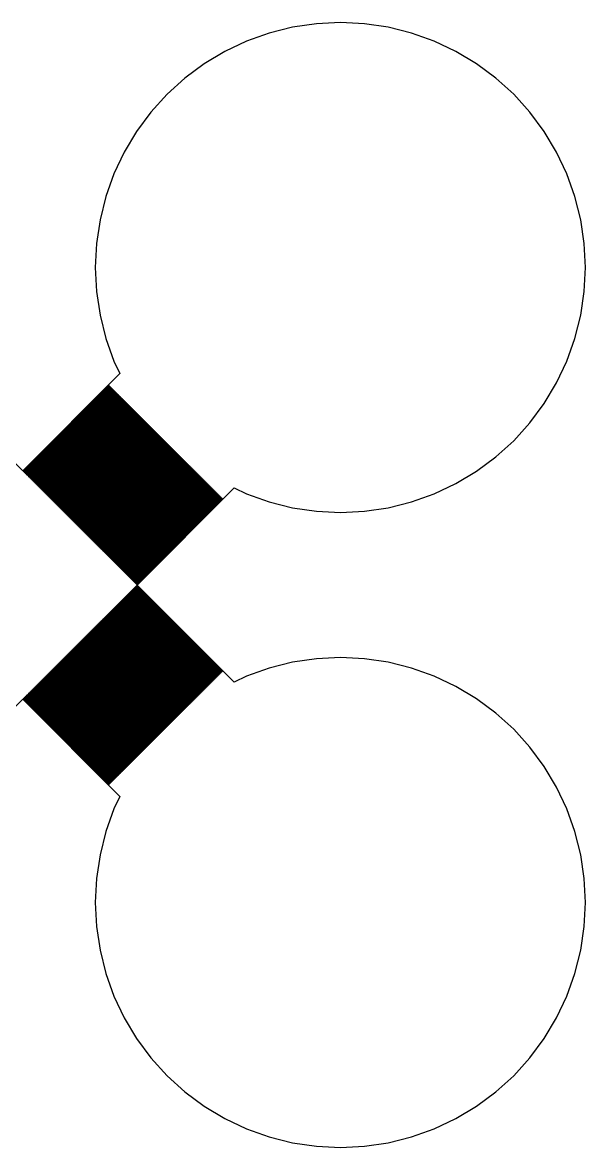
# Model space of a CAD drawing. Extents: x 1 to 107, y 1 to 71.
# Drawn here: x 27 to 34.97, y 19.03 to 34.97 of the extents above; entities that cross this region are included whole.
import ezdxf

# ---------------------------------------------------------------- set-up
doc = ezdxf.new("R2010")
doc.units = 0

msp = doc.modelspace()

# ---------------------------------------------------------------- linework, layer by layer
for p, q in [((30.8202, 34.9005), (30.4899, 34.8178)), ((31.1571, 34.9505), (30.8202, 34.9005)), ((31.4972, 34.9672), (31.1571, 34.9505)), ((31.8373, 34.9505), (31.4972, 34.9672)), ((32.1741, 34.9005), (31.8373, 34.9505)), ((32.5045, 34.8178), (32.1741, 34.9005)), ((30.4899, 34.8178), (30.1693, 34.703)), ((32.8251, 34.703), (32.5045, 34.8178)), ((30.1693, 34.703), (29.8615, 34.5574)), ((33.1329, 34.5574), (32.8251, 34.703)), ((29.8615, 34.5574), (29.5694, 34.3824)), ((33.425, 34.3824), (33.1329, 34.5574)), ((29.5694, 34.3824), (29.2959, 34.1795)), ((33.6985, 34.1795), (33.425, 34.3824)), ((29.2959, 34.1795), (29.0435, 33.9508)), ((33.9508, 33.9508), (33.6985, 34.1795)), ((29.0435, 33.9508), (28.8148, 33.6985)), ((34.1795, 33.6985), (33.9508, 33.9508)), ((28.8148, 33.6985), (28.612, 33.425)), ((34.3824, 33.425), (34.1795, 33.6985)), ((28.612, 33.425), (28.4369, 33.1329)), ((34.5574, 33.1329), (34.3824, 33.425)), ((28.4369, 33.1329), (28.2913, 32.8251)), ((34.703, 32.8251), (34.5574, 33.1329)), ((28.2913, 32.8251), (28.1766, 32.5045)), ((34.8178, 32.5045), (34.703, 32.8251)), ((28.1766, 32.5045), (28.0939, 32.1741)), ((34.9005, 32.1741), (34.8178, 32.5045)), ((28.0939, 32.1741), (28.0439, 31.8373)), ((34.9505, 31.8373), (34.9005, 32.1741)), ((28.0439, 31.8373), (28.0272, 31.4972)), ((34.9672, 31.4972), (34.9505, 31.8373)), ((28.0272, 31.4972), (28.0439, 31.1571)), ((34.9505, 31.1571), (34.9672, 31.4972)), ((28.0439, 31.1571), (28.0939, 30.8202)), ((34.9005, 30.8202), (34.9505, 31.1571)), ((28.0939, 30.8202), (28.1766, 30.4899)), ((34.8178, 30.4899), (34.9005, 30.8202)), ((28.1766, 30.4899), (28.2913, 30.1693)), ((34.703, 30.1693), (34.8178, 30.4899)), ((28.2913, 30.1693), (28.3744, 29.9937)), ((34.5574, 29.8615), (34.703, 30.1693)), ((27, 28.6192), (25.6256, 29.9937)), ((28.3744, 29.9937), (27, 28.6192)), ((27.0071, 28.6122), (28.2212, 29.8263)), ((28.2282, 29.8192), (27.0141, 28.6051)), ((27.0212, 28.598), (28.2353, 29.8121)), ((28.2424, 29.8051), (27.0283, 28.591)), ((27.0354, 28.5839), (28.2495, 29.798)), ((28.2212, 29.8263), (28.2282, 29.8192)), ((28.2353, 29.8121), (28.2424, 29.8051)), ((28.2495, 29.798), (28.2565, 29.7909)), ((34.3824, 29.5694), (34.5574, 29.8615)), ((28.2565, 29.7909), (27.0424, 28.5768)), ((27.0495, 28.5698), (28.2636, 29.7839)), ((28.2707, 29.7768), (27.0566, 28.5627)), ((27.0636, 28.5556), (28.2777, 29.7697)), ((28.2848, 29.7626), (27.0707, 28.5486)), ((27.0778, 28.5415), (28.2919, 29.7556)), ((28.299, 29.7485), (27.0848, 28.5344)), ((27.0919, 28.5273), (28.306, 29.7414)), ((28.3131, 29.7344), (27.099, 28.5203)), ((27.106, 28.5132), (28.3202, 29.7273)), ((28.3272, 29.7202), (27.1131, 28.5061)), ((27.1202, 28.499), (28.3343, 29.7132)), ((28.3414, 29.7061), (27.1273, 28.492)), ((27.1343, 28.4849), (28.3484, 29.699)), ((28.3555, 29.6919), (27.1414, 28.4778)), ((27.1485, 28.4708), (28.3626, 29.6849)), ((28.3697, 29.6778), (27.1556, 28.4637)), ((27.1626, 28.4566), (28.3767, 29.6707)), ((28.3838, 29.6637), (27.1697, 28.4496)), ((27.1768, 28.4425), (28.3909, 29.6566)), ((28.3979, 29.6495), (27.1838, 28.4354)), ((27.1909, 28.4283), (28.405, 29.6425)), ((28.2636, 29.7839), (28.2707, 29.7768)), ((28.2777, 29.7697), (28.2848, 29.7626)), ((28.2919, 29.7556), (28.299, 29.7485)), ((28.306, 29.7414), (28.3131, 29.7344)), ((28.3202, 29.7273), (28.3272, 29.7202)), ((28.3343, 29.7132), (28.3414, 29.7061)), ((28.3484, 29.699), (28.3555, 29.6919)), ((28.3626, 29.6849), (28.3697, 29.6778)), ((28.3767, 29.6707), (28.3838, 29.6637)), ((28.3909, 29.6566), (28.3979, 29.6495)), ((28.405, 29.6425), (28.4121, 29.6354)), ((28.4121, 29.6354), (27.198, 28.4213)), ((27.205, 28.4142), (28.4192, 29.6283)), ((28.4262, 29.6212), (27.2121, 28.4071)), ((27.2192, 28.4001), (28.4333, 29.6142)), ((28.4404, 29.6071), (27.2263, 28.393)), ((27.2333, 28.3859), (28.4474, 29.6)), ((28.4545, 29.5929), (27.2404, 28.3788)), ((27.2475, 28.3718), (28.4616, 29.5859)), ((28.4687, 29.5788), (27.2545, 28.3647)), ((27.2616, 28.3576), (28.4757, 29.5717)), ((28.4828, 29.5647), (27.2687, 28.3506)), ((27.2758, 28.3435), (28.4899, 29.5576)), ((28.4969, 29.5505), (27.2828, 28.3364)), ((27.2899, 28.3293), (28.504, 29.5434)), ((28.5111, 29.5364), (27.297, 28.3223)), ((27.304, 28.3152), (28.5182, 29.5293)), ((28.5252, 29.5222), (27.3111, 28.3081)), ((27.3182, 28.3011), (28.5323, 29.5152)), ((28.5394, 29.5081), (27.3253, 28.294)), ((27.3323, 28.2869), (28.5464, 29.501)), ((28.5535, 29.494), (27.3394, 28.2798)), ((27.3465, 28.2728), (28.5606, 29.4869)), ((28.5677, 29.4798), (27.3535, 28.2657)), ((28.4192, 29.6283), (28.4262, 29.6212)), ((28.4333, 29.6142), (28.4404, 29.6071)), ((28.4474, 29.6), (28.4545, 29.5929)), ((28.4616, 29.5859), (28.4687, 29.5788)), ((28.4757, 29.5717), (28.4828, 29.5647)), ((28.4899, 29.5576), (28.4969, 29.5505)), ((28.504, 29.5434), (28.5111, 29.5364)), ((28.5182, 29.5293), (28.5252, 29.5222)), ((28.5323, 29.5152), (28.5394, 29.5081)), ((28.5464, 29.501), (28.5535, 29.494)), ((28.5606, 29.4869), (28.5677, 29.4798)), ((34.1795, 29.2959), (34.3824, 29.5694)), ((27.3606, 28.2586), (28.5747, 29.4727)), ((28.5818, 29.4657), (27.3677, 28.2516)), ((27.3748, 28.2445), (28.5889, 29.4586)), ((28.5959, 29.4515), (27.3818, 28.2374)), ((27.3889, 28.2303), (28.603, 29.4444)), ((28.6101, 29.4374), (27.396, 28.2233)), ((27.403, 28.2162), (28.6171, 29.4303)), ((28.6242, 29.4232), (27.4101, 28.2091)), ((27.4172, 28.2021), (28.6313, 29.4162)), ((28.6384, 29.4091), (27.4243, 28.195)), ((27.4313, 28.1879), (28.6454, 29.402)), ((28.6525, 29.395), (27.4384, 28.1808)), ((27.4455, 28.1738), (28.6596, 29.3879)), ((28.6667, 29.3808), (27.4525, 28.1667)), ((27.4596, 28.1596), (28.6737, 29.3737)), ((28.6808, 29.3667), (27.4667, 28.1526)), ((27.4738, 28.1455), (28.6879, 29.3596)), ((28.6949, 29.3525), (27.4808, 28.1384)), ((27.4879, 28.1313), (28.702, 29.3455)), ((28.7091, 29.3384), (27.495, 28.1243)), ((27.502, 28.1172), (28.7161, 29.3313)), ((28.7232, 29.3242), (27.5091, 28.1101)), ((28.5747, 29.4727), (28.5818, 29.4657)), ((28.5889, 29.4586), (28.5959, 29.4515)), ((28.603, 29.4444), (28.6101, 29.4374)), ((28.6171, 29.4303), (28.6242, 29.4232)), ((28.6313, 29.4162), (28.6384, 29.4091)), ((28.6454, 29.402), (28.6525, 29.395)), ((28.6596, 29.3879), (28.6667, 29.3808)), ((28.6737, 29.3737), (28.6808, 29.3667)), ((28.6879, 29.3596), (28.6949, 29.3525)), ((28.702, 29.3455), (28.7091, 29.3384)), ((28.7161, 29.3313), (28.7232, 29.3242)), ((27.5162, 28.1031), (28.7303, 29.3172)), ((28.7374, 29.3101), (27.5232, 28.096)), ((27.5303, 28.0889), (28.7444, 29.303)), ((28.7515, 29.296), (27.5374, 28.0818)), ((27.5445, 28.0748), (28.7586, 29.2889)), ((28.7656, 29.2818), (27.5515, 28.0677)), ((27.5586, 28.0606), (28.7727, 29.2747)), ((28.7798, 29.2677), (27.5657, 28.0536)), ((27.5728, 28.0465), (28.7868, 29.2606)), ((28.7939, 29.2535), (27.5798, 28.0394)), ((27.5869, 28.0323), (28.801, 29.2465)), ((28.8081, 29.2394), (27.594, 28.0253)), ((27.601, 28.0182), (28.8151, 29.2323)), ((28.8222, 29.2253), (27.6081, 28.0111)), ((27.6152, 28.0041), (28.8293, 29.2182)), ((28.8363, 29.2111), (27.6222, 27.997)), ((27.6293, 27.9899), (28.8434, 29.204)), ((28.8505, 29.197), (27.6364, 27.9829)), ((27.6435, 27.9758), (28.8576, 29.1899)), ((28.8646, 29.1828), (27.6505, 27.9687)), ((27.6576, 27.9617), (28.8717, 29.1758)), ((28.8788, 29.1687), (27.6647, 27.9546)), ((27.6717, 27.9475), (28.8858, 29.1616)), ((28.7303, 29.3172), (28.7374, 29.3101)), ((28.7444, 29.303), (28.7515, 29.296)), ((28.7586, 29.2889), (28.7656, 29.2818)), ((28.7727, 29.2747), (28.7798, 29.2677)), ((28.7868, 29.2606), (28.7939, 29.2535)), ((28.801, 29.2465), (28.8081, 29.2394)), ((28.8151, 29.2323), (28.8222, 29.2253)), ((28.8293, 29.2182), (28.8363, 29.2111)), ((28.8434, 29.204), (28.8505, 29.197)), ((28.8576, 29.1899), (28.8646, 29.1828)), ((28.8717, 29.1758), (28.8788, 29.1687)), ((28.8858, 29.1616), (28.8929, 29.1545)), ((33.9508, 29.0435), (34.1795, 29.2959)), ((28.8929, 29.1545), (27.6788, 27.9404)), ((27.6859, 27.9333), (28.9, 29.1475)), ((28.9071, 29.1404), (27.6929, 27.9263)), ((27.7, 27.9192), (28.9141, 29.1333)), ((28.9212, 29.1263), (27.7071, 27.9121)), ((27.7142, 27.9051), (28.9283, 29.1192)), ((28.9353, 29.1121), (27.7212, 27.898)), ((27.7283, 27.8909), (28.9424, 29.105)), ((28.9495, 29.098), (27.7354, 27.8839)), ((27.7425, 27.8768), (28.9566, 29.0909)), ((28.9636, 29.0838), (27.7495, 27.8697)), ((27.7566, 27.8627), (28.9707, 29.0768)), ((28.9778, 29.0697), (27.7637, 27.8556)), ((27.7707, 27.8485), (28.9848, 29.0626)), ((28.9919, 29.0556), (27.7778, 27.8414)), ((27.7849, 27.8344), (28.999, 29.0485)), ((29.0061, 29.0414), (27.7919, 27.8273)), ((27.799, 27.8202), (29.0131, 29.0343)), ((29.0202, 29.0273), (27.8061, 27.8132)), ((27.8132, 27.8061), (29.0273, 29.0202)), ((29.0343, 29.0131), (27.8202, 27.799)), ((27.8273, 27.7919), (29.0414, 29.0061)), ((28.9, 29.1475), (28.9071, 29.1404)), ((28.9141, 29.1333), (28.9212, 29.1263)), ((28.9283, 29.1192), (28.9353, 29.1121)), ((28.9424, 29.105), (28.9495, 29.098)), ((28.9566, 29.0909), (28.9636, 29.0838)), ((28.9707, 29.0768), (28.9778, 29.0697)), ((28.9848, 29.0626), (28.9919, 29.0556)), ((28.999, 29.0485), (29.0061, 29.0414)), ((29.0131, 29.0343), (29.0202, 29.0273)), ((29.0273, 29.0202), (29.0343, 29.0131)), ((29.0414, 29.0061), (29.0485, 28.999)), ((33.6985, 28.8148), (33.9508, 29.0435)), ((29.0485, 28.999), (27.8344, 27.7849)), ((27.8414, 27.7778), (29.0556, 28.9919)), ((29.0626, 28.9848), (27.8485, 27.7707)), ((27.8556, 27.7637), (29.0697, 28.9778)), ((29.0768, 28.9707), (27.8627, 27.7566)), ((27.8697, 27.7495), (29.0838, 28.9636)), ((29.0909, 28.9566), (27.8768, 27.7425)), ((27.8839, 27.7354), (29.098, 28.9495)), ((29.105, 28.9424), (27.8909, 27.7283)), ((27.898, 27.7212), (29.1121, 28.9353)), ((29.1192, 28.9283), (27.9051, 27.7142)), ((27.9121, 27.7071), (29.1263, 28.9212)), ((29.1333, 28.9141), (27.9192, 27.7)), ((27.9263, 27.6929), (29.1404, 28.9071)), ((29.1475, 28.9), (27.9333, 27.6859)), ((27.9404, 27.6788), (29.1545, 28.8929)), ((29.1616, 28.8858), (27.9475, 27.6717)), ((27.9546, 27.6647), (29.1687, 28.8788)), ((29.1758, 28.8717), (27.9617, 27.6576)), ((27.9687, 27.6505), (29.1828, 28.8646)), ((29.1899, 28.8576), (27.9758, 27.6435)), ((27.9829, 27.6364), (29.197, 28.8505)), ((29.204, 28.8434), (27.9899, 27.6293)), ((29.0556, 28.9919), (29.0626, 28.9848)), ((29.0697, 28.9778), (29.0768, 28.9707)), ((29.0838, 28.9636), (29.0909, 28.9566)), ((29.098, 28.9495), (29.105, 28.9424)), ((29.1121, 28.9353), (29.1192, 28.9283)), ((29.1263, 28.9212), (29.1333, 28.9141)), ((29.1404, 28.9071), (29.1475, 28.9)), ((29.1545, 28.8929), (29.1616, 28.8858)), ((29.1687, 28.8788), (29.1758, 28.8717)), ((29.1828, 28.8646), (29.1899, 28.8576)), ((29.197, 28.8505), (29.204, 28.8434)), ((27.997, 27.6222), (29.2111, 28.8363)), ((29.2182, 28.8293), (28.0041, 27.6152)), ((28.0111, 27.6081), (29.2253, 28.8222)), ((29.2323, 28.8151), (28.0182, 27.601)), ((28.0253, 27.594), (29.2394, 28.8081)), ((29.2465, 28.801), (28.0323, 27.5869)), ((28.0394, 27.5798), (29.2535, 28.7939)), ((29.2606, 28.7868), (28.0465, 27.5728)), ((28.0536, 27.5657), (29.2677, 28.7798)), ((29.2747, 28.7727), (28.0606, 27.5586)), ((28.0677, 27.5515), (29.2818, 28.7656)), ((29.2889, 28.7586), (28.0748, 27.5445)), ((28.0818, 27.5374), (29.296, 28.7515)), ((29.303, 28.7444), (28.0889, 27.5303)), ((28.096, 27.5232), (29.3101, 28.7374)), ((29.3172, 28.7303), (28.1031, 27.5162)), ((28.1101, 27.5091), (29.3242, 28.7232)), ((29.3313, 28.7161), (28.1172, 27.502)), ((28.1243, 27.495), (29.3384, 28.7091)), ((29.3455, 28.702), (28.1313, 27.4879)), ((28.1384, 27.4808), (29.3525, 28.6949)), ((29.3596, 28.6879), (28.1455, 27.4738)), ((29.2111, 28.8363), (29.2182, 28.8293)), ((29.2253, 28.8222), (29.2323, 28.8151)), ((29.2394, 28.8081), (29.2465, 28.801)), ((29.2535, 28.7939), (29.2606, 28.7868)), ((29.2677, 28.7798), (29.2747, 28.7727)), ((29.2818, 28.7656), (29.2889, 28.7586)), ((29.296, 28.7515), (29.303, 28.7444)), ((29.3101, 28.7374), (29.3172, 28.7303)), ((29.3242, 28.7232), (29.3313, 28.7161)), ((29.3384, 28.7091), (29.3455, 28.702)), ((29.3525, 28.6949), (29.3596, 28.6879)), ((33.425, 28.612), (33.6985, 28.8148)), ((27.0141, 28.6051), (27.0071, 28.6122)), ((27.0283, 28.591), (27.0212, 28.598)), ((27.0424, 28.5768), (27.0354, 28.5839)), ((27.0566, 28.5627), (27.0495, 28.5698)), ((27.0707, 28.5486), (27.0636, 28.5556)), ((27.0848, 28.5344), (27.0778, 28.5415)), ((27.099, 28.5203), (27.0919, 28.5273)), ((28.1526, 27.4667), (29.3667, 28.6808)), ((29.3737, 28.6737), (28.1596, 27.4596)), ((28.1667, 27.4525), (29.3808, 28.6667)), ((29.3879, 28.6596), (28.1738, 27.4455)), ((28.1808, 27.4384), (29.395, 28.6525)), ((29.402, 28.6454), (28.1879, 27.4313)), ((28.195, 27.4243), (29.4091, 28.6384)), ((29.4162, 28.6313), (28.2021, 27.4172)), ((28.2091, 27.4101), (29.4232, 28.6242)), ((29.4303, 28.6171), (28.2162, 27.403)), ((28.2233, 27.396), (29.4374, 28.6101)), ((29.4444, 28.603), (28.2303, 27.3889)), ((28.2374, 27.3818), (29.4515, 28.5959)), ((29.4586, 28.5889), (28.2445, 27.3748)), ((28.2516, 27.3677), (29.4657, 28.5818)), ((29.4727, 28.5747), (28.2586, 27.3606)), ((28.2657, 27.3535), (29.4798, 28.5677)), ((29.4869, 28.5606), (28.2728, 27.3465)), ((28.2798, 27.3394), (29.494, 28.5535)), ((29.501, 28.5464), (28.2869, 27.3323)), ((28.294, 27.3253), (29.5081, 28.5394)), ((29.5152, 28.5323), (28.3011, 27.3182)), ((28.3081, 27.3111), (29.5222, 28.5252)), ((29.3667, 28.6808), (29.3737, 28.6737)), ((29.3808, 28.6667), (29.3879, 28.6596)), ((29.395, 28.6525), (29.402, 28.6454)), ((29.4091, 28.6384), (29.4162, 28.6313)), ((29.4232, 28.6242), (29.4303, 28.6171)), ((29.4374, 28.6101), (29.4444, 28.603)), ((29.4515, 28.5959), (29.4586, 28.5889)), ((29.4657, 28.5818), (29.4727, 28.5747)), ((29.4798, 28.5677), (29.4869, 28.5606)), ((29.494, 28.5535), (29.501, 28.5464)), ((29.5081, 28.5394), (29.5152, 28.5323)), ((29.5222, 28.5252), (29.5293, 28.5182)), ((33.1329, 28.4369), (33.425, 28.612)), ((27.1131, 28.5061), (27.106, 28.5132)), ((27.1273, 28.492), (27.1202, 28.499)), ((27.1414, 28.4778), (27.1343, 28.4849)), ((27.1556, 28.4637), (27.1485, 28.4708)), ((27.1697, 28.4496), (27.1626, 28.4566)), ((27.1838, 28.4354), (27.1768, 28.4425)), ((27.198, 28.4213), (27.1909, 28.4283)), ((27.2121, 28.4071), (27.205, 28.4142)), ((27.2263, 28.393), (27.2192, 28.4001)), ((27.2404, 28.3788), (27.2333, 28.3859)), ((27.2545, 28.3647), (27.2475, 28.3718)), ((29.5293, 28.5182), (28.3152, 27.304)), ((28.3223, 27.297), (29.5364, 28.5111)), ((29.5434, 28.504), (28.3293, 27.2899)), ((28.3364, 27.2828), (29.5505, 28.4969)), ((29.5576, 28.4899), (28.3435, 27.2758)), ((28.3506, 27.2687), (29.5647, 28.4828)), ((29.5717, 28.4757), (28.3576, 27.2616)), ((28.3647, 27.2545), (29.5788, 28.4687)), ((29.5859, 28.4616), (28.3718, 27.2475)), ((28.3788, 27.2404), (29.5929, 28.4545)), ((29.6, 28.4474), (28.3859, 27.2333)), ((28.393, 27.2263), (29.6071, 28.4404)), ((29.6142, 28.4333), (28.4001, 27.2192)), ((28.4071, 27.2121), (29.6212, 28.4262)), ((29.6283, 28.4192), (28.4142, 27.205)), ((28.4213, 27.198), (29.6354, 28.4121)), ((29.6425, 28.405), (28.4283, 27.1909)), ((28.4354, 27.1838), (29.6495, 28.3979)), ((29.6566, 28.3909), (28.4425, 27.1768)), ((28.4496, 27.1697), (29.6637, 28.3838)), ((29.6707, 28.3767), (28.4566, 27.1626)), ((28.4637, 27.1556), (29.6778, 28.3697)), ((28.6192, 27), (29.9937, 28.3744)), ((29.5364, 28.5111), (29.5434, 28.504)), ((29.5505, 28.4969), (29.5576, 28.4899)), ((29.5647, 28.4828), (29.5717, 28.4757)), ((29.5788, 28.4687), (29.5859, 28.4616)), ((29.5929, 28.4545), (29.6, 28.4474)), ((29.6071, 28.4404), (29.6142, 28.4333)), ((29.6212, 28.4262), (29.6283, 28.4192)), ((29.6354, 28.4121), (29.6425, 28.405)), ((29.6495, 28.3979), (29.6566, 28.3909)), ((29.6637, 28.3838), (29.6707, 28.3767)), ((29.6778, 28.3697), (29.6849, 28.3626)), ((29.9937, 28.3744), (30.1693, 28.2913)), ((32.8251, 28.2913), (33.1329, 28.4369)), ((27.2687, 28.3506), (27.2616, 28.3576)), ((27.2828, 28.3364), (27.2758, 28.3435)), ((27.297, 28.3223), (27.2899, 28.3293)), ((27.3111, 28.3081), (27.304, 28.3152)), ((27.3253, 28.294), (27.3182, 28.3011)), ((27.3394, 28.2798), (27.3323, 28.2869)), ((27.3535, 28.2657), (27.3465, 28.2728)), ((27.3677, 28.2516), (27.3606, 28.2586)), ((27.3818, 28.2374), (27.3748, 28.2445)), ((27.396, 28.2233), (27.3889, 28.2303)), ((27.4101, 28.2091), (27.403, 28.2162)), ((29.6849, 28.3626), (28.4708, 27.1485)), ((28.4778, 27.1414), (29.6919, 28.3555)), ((29.699, 28.3484), (28.4849, 27.1343)), ((28.492, 27.1273), (29.7061, 28.3414)), ((29.7132, 28.3343), (28.499, 27.1202)), ((28.5061, 27.1131), (29.7202, 28.3272)), ((29.7273, 28.3202), (28.5132, 27.106)), ((28.5203, 27.099), (29.7344, 28.3131)), ((29.7414, 28.306), (28.5273, 27.0919)), ((28.5344, 27.0848), (29.7485, 28.299)), ((29.7556, 28.2919), (28.5415, 27.0778)), ((28.5486, 27.0707), (29.7626, 28.2848)), ((29.7697, 28.2777), (28.5556, 27.0636)), ((28.5627, 27.0566), (29.7768, 28.2707)), ((29.7839, 28.2636), (28.5698, 27.0495)), ((28.5768, 27.0424), (29.7909, 28.2565)), ((29.798, 28.2495), (28.5839, 27.0354)), ((28.591, 27.0283), (29.8051, 28.2424)), ((29.8121, 28.2353), (28.598, 27.0212)), ((28.6051, 27.0141), (29.8192, 28.2282)), ((29.8263, 28.2212), (28.6122, 27.0071)), ((29.6919, 28.3555), (29.699, 28.3484)), ((29.7061, 28.3414), (29.7132, 28.3343)), ((29.7202, 28.3272), (29.7273, 28.3202)), ((29.7344, 28.3131), (29.7414, 28.306)), ((29.7485, 28.299), (29.7556, 28.2919)), ((29.7626, 28.2848), (29.7697, 28.2777)), ((29.7768, 28.2707), (29.7839, 28.2636)), ((29.7909, 28.2565), (29.798, 28.2495)), ((29.8051, 28.2424), (29.8121, 28.2353)), ((29.8192, 28.2282), (29.8263, 28.2212)), ((30.1693, 28.2913), (30.4899, 28.1766)), ((32.5045, 28.1766), (32.8251, 28.2913)), ((27.4243, 28.195), (27.4172, 28.2021)), ((27.4384, 28.1808), (27.4313, 28.1879)), ((27.4525, 28.1667), (27.4455, 28.1738)), ((27.4667, 28.1526), (27.4596, 28.1596)), ((27.4808, 28.1384), (27.4738, 28.1455)), ((27.495, 28.1243), (27.4879, 28.1313)), ((27.5091, 28.1101), (27.502, 28.1172)), ((27.5232, 28.096), (27.5162, 28.1031)), ((27.5374, 28.0818), (27.5303, 28.0889)), ((27.5515, 28.0677), (27.5445, 28.0748)), ((27.5657, 28.0536), (27.5586, 28.0606)), ((27.5798, 28.0394), (27.5728, 28.0465)), ((30.4899, 28.1766), (30.8202, 28.0939)), ((30.8202, 28.0939), (31.1571, 28.0439)), ((31.8373, 28.0439), (32.1741, 28.0939)), ((32.1741, 28.0939), (32.5045, 28.1766)), ((27.594, 28.0253), (27.5869, 28.0323)), ((27.6081, 28.0111), (27.601, 28.0182)), ((27.6222, 27.997), (27.6152, 28.0041)), ((27.6364, 27.9829), (27.6293, 27.9899)), ((27.6505, 27.9687), (27.6435, 27.9758)), ((27.6647, 27.9546), (27.6576, 27.9617)), ((27.6788, 27.9404), (27.6717, 27.9475)), ((27.6929, 27.9263), (27.6859, 27.9333)), ((27.7071, 27.9121), (27.7, 27.9192)), ((27.7212, 27.898), (27.7142, 27.9051)), ((27.7354, 27.8839), (27.7283, 27.8909)), ((31.1571, 28.0439), (31.4972, 28.0272)), ((31.4972, 28.0272), (31.8373, 28.0439)), ((27.7495, 27.8697), (27.7425, 27.8768)), ((27.7637, 27.8556), (27.7566, 27.8627)), ((27.7778, 27.8414), (27.7707, 27.8485)), ((27.7919, 27.8273), (27.7849, 27.8344)), ((27.8061, 27.8132), (27.799, 27.8202)), ((27.8202, 27.799), (27.8132, 27.8061)), ((27.8344, 27.7849), (27.8273, 27.7919)), ((27.8485, 27.7707), (27.8414, 27.7778)), ((27.8627, 27.7566), (27.8556, 27.7637)), ((27.8768, 27.7425), (27.8697, 27.7495)), ((27.8909, 27.7283), (27.8839, 27.7354)), ((27.9051, 27.7142), (27.898, 27.7212)), ((27.9192, 27.7), (27.9121, 27.7071)), ((27.9333, 27.6859), (27.9263, 27.6929)), ((27.9475, 27.6717), (27.9404, 27.6788)), ((27.9617, 27.6576), (27.9546, 27.6647)), ((27.9758, 27.6435), (27.9687, 27.6505)), ((27.9899, 27.6293), (27.9829, 27.6364)), ((28.0041, 27.6152), (27.997, 27.6222)), ((28.0182, 27.601), (28.0111, 27.6081)), ((28.0323, 27.5869), (28.0253, 27.594)), ((28.0465, 27.5728), (28.0394, 27.5798)), ((28.0606, 27.5586), (28.0536, 27.5657)), ((28.0748, 27.5445), (28.0677, 27.5515)), ((28.0889, 27.5303), (28.0818, 27.5374)), ((28.1031, 27.5162), (28.096, 27.5232)), ((28.1172, 27.502), (28.1101, 27.5091)), ((28.1313, 27.4879), (28.1243, 27.495)), ((28.1455, 27.4738), (28.1384, 27.4808)), ((28.1596, 27.4596), (28.1526, 27.4667)), ((28.1738, 27.4455), (28.1667, 27.4525)), ((28.1879, 27.4313), (28.1808, 27.4384)), ((28.2021, 27.4172), (28.195, 27.4243)), ((28.2162, 27.403), (28.2091, 27.4101)), ((28.2303, 27.3889), (28.2233, 27.396)), ((28.2445, 27.3748), (28.2374, 27.3818)), ((28.2586, 27.3606), (28.2516, 27.3677)), ((28.2728, 27.3465), (28.2657, 27.3535)), ((28.2869, 27.3323), (28.2798, 27.3394)), ((28.3011, 27.3182), (28.294, 27.3253)), ((28.3152, 27.304), (28.3081, 27.3111)), ((28.3293, 27.2899), (28.3223, 27.297)), ((28.3435, 27.2758), (28.3364, 27.2828)), ((28.3576, 27.2616), (28.3506, 27.2687)), ((28.3718, 27.2475), (28.3647, 27.2545)), ((28.3859, 27.2333), (28.3788, 27.2404)), ((28.4001, 27.2192), (28.393, 27.2263)), ((28.4142, 27.205), (28.4071, 27.2121)), ((28.4283, 27.1909), (28.4213, 27.198)), ((28.4425, 27.1768), (28.4354, 27.1838)), ((28.4566, 27.1626), (28.4496, 27.1697)), ((28.4708, 27.1485), (28.4637, 27.1556)), ((28.4849, 27.1343), (28.4778, 27.1414)), ((28.499, 27.1202), (28.492, 27.1273)), ((28.5132, 27.106), (28.5061, 27.1131)), ((28.5273, 27.0919), (28.5203, 27.099)), ((28.5415, 27.0778), (28.5344, 27.0848)), ((28.5556, 27.0636), (28.5486, 27.0707)), ((28.5486, 26.9293), (28.5556, 26.9364)), ((29.7626, 25.7152), (28.5486, 26.9293)), ((28.5556, 26.9364), (29.7697, 25.7222)), ((28.5698, 27.0495), (28.5627, 27.0566)), ((28.5627, 26.9434), (28.5698, 26.9505)), ((29.7768, 25.7293), (28.5627, 26.9434)), ((28.5698, 26.9505), (29.7839, 25.7364)), ((28.5839, 27.0354), (28.5768, 27.0424)), ((28.5768, 26.9576), (28.5839, 26.9646)), ((29.7909, 25.7435), (28.5768, 26.9576)), ((28.5839, 26.9646), (29.798, 25.7505)), ((28.598, 27.0212), (28.591, 27.0283)), ((28.591, 26.9717), (28.598, 26.9788)), ((29.8051, 25.7576), (28.591, 26.9717)), ((28.598, 26.9788), (29.8121, 25.7647)), ((28.6122, 27.0071), (28.6051, 27.0141)), ((28.6051, 26.9859), (28.6122, 26.9929)), ((29.8192, 25.7717), (28.6051, 26.9859)), ((28.6122, 26.9929), (29.8263, 25.7788)), ((29.9937, 25.6256), (28.6192, 27)), ((28.393, 26.7737), (28.4001, 26.7808)), ((29.6071, 25.5596), (28.393, 26.7737)), ((28.4001, 26.7808), (29.6142, 25.5667)), ((28.4071, 26.7879), (28.4142, 26.7949)), ((29.6212, 25.5737), (28.4071, 26.7879)), ((28.4142, 26.7949), (29.6283, 25.5808)), ((28.4213, 26.802), (28.4283, 26.8091)), ((29.6354, 25.5879), (28.4213, 26.802)), ((28.4283, 26.8091), (29.6425, 25.595)), ((28.4354, 26.8161), (28.4425, 26.8232)), ((29.6495, 25.602), (28.4354, 26.8161)), ((28.4425, 26.8232), (29.6566, 25.6091)), ((28.4496, 26.8303), (28.4566, 26.8374)), ((29.6637, 25.6162), (28.4496, 26.8303)), ((28.4566, 26.8374), (29.6707, 25.6232)), ((28.4637, 26.8444), (28.4708, 26.8515)), ((29.6778, 25.6303), (28.4637, 26.8444)), ((28.4708, 26.8515), (29.6849, 25.6374)), ((28.4778, 26.8586), (28.4849, 26.8656)), ((29.6919, 25.6445), (28.4778, 26.8586)), ((28.4849, 26.8656), (29.699, 25.6515)), ((28.492, 26.8727), (28.499, 26.8798)), ((29.7061, 25.6586), (28.492, 26.8727)), ((28.499, 26.8798), (29.7132, 25.6657)), ((28.5061, 26.8869), (28.5132, 26.8939)), ((29.7202, 25.6727), (28.5061, 26.8869)), ((28.5132, 26.8939), (29.7273, 25.6798)), ((28.5203, 26.901), (28.5273, 26.9081)), ((29.7344, 25.6869), (28.5203, 26.901)), ((28.5273, 26.9081), (29.7414, 25.694)), ((28.5344, 26.9151), (28.5415, 26.9222)), ((29.7485, 25.701), (28.5344, 26.9151)), ((28.5415, 26.9222), (29.7556, 25.7081)), ((28.2233, 26.604), (28.2303, 26.6111)), ((28.2303, 26.6111), (29.4444, 25.397)), ((28.2374, 26.6182), (28.2445, 26.6252)), ((29.4515, 25.4041), (28.2374, 26.6182)), ((28.2445, 26.6252), (29.4586, 25.4111)), ((28.2516, 26.6323), (28.2586, 26.6394)), ((29.4657, 25.4182), (28.2516, 26.6323)), ((28.2586, 26.6394), (29.4727, 25.4253)), ((28.2657, 26.6464), (28.2728, 26.6535)), ((29.4798, 25.4323), (28.2657, 26.6464)), ((28.2728, 26.6535), (29.4869, 25.4394)), ((28.2798, 26.6606), (28.2869, 26.6676)), ((29.494, 25.4465), (28.2798, 26.6606)), ((28.2869, 26.6676), (29.501, 25.4535)), ((28.294, 26.6747), (28.3011, 26.6818)), ((29.5081, 25.4606), (28.294, 26.6747)), ((28.3011, 26.6818), (29.5152, 25.4677)), ((28.3081, 26.6889), (28.3152, 26.6959)), ((29.5222, 25.4747), (28.3081, 26.6889)), ((28.3152, 26.6959), (29.5293, 25.4818)), ((28.3223, 26.703), (28.3293, 26.7101)), ((29.5364, 25.4889), (28.3223, 26.703)), ((28.3293, 26.7101), (29.5434, 25.496)), ((28.3364, 26.7171), (28.3435, 26.7242)), ((29.5505, 25.5031), (28.3364, 26.7171)), ((28.3435, 26.7242), (29.5576, 25.5101)), ((28.3506, 26.7313), (28.3576, 26.7384)), ((29.5647, 25.5172), (28.3506, 26.7313)), ((28.3576, 26.7384), (29.5717, 25.5243)), ((28.3647, 26.7454), (28.3718, 26.7525)), ((29.5788, 25.5313), (28.3647, 26.7454)), ((28.3718, 26.7525), (29.5859, 25.5384)), ((28.3788, 26.7596), (28.3859, 26.7666)), ((29.5929, 25.5455), (28.3788, 26.7596)), ((28.3859, 26.7666), (29.6, 25.5525)), ((28.0677, 26.4485), (28.0748, 26.4555)), ((28.0748, 26.4555), (29.2889, 25.2414)), ((28.0818, 26.4626), (28.0889, 26.4697)), ((29.296, 25.2485), (28.0818, 26.4626)), ((28.0889, 26.4697), (29.303, 25.2556)), ((28.096, 26.4767), (28.1031, 26.4838)), ((29.3101, 25.2626), (28.096, 26.4767)), ((28.1031, 26.4838), (29.3172, 25.2697)), ((28.1101, 26.4909), (28.1172, 26.498)), ((29.3242, 25.2768), (28.1101, 26.4909)), ((28.1172, 26.498), (29.3313, 25.2838)), ((28.1243, 26.505), (28.1313, 26.5121)), ((29.3384, 25.2909), (28.1243, 26.505)), ((28.1313, 26.5121), (29.3455, 25.298)), ((28.1384, 26.5192), (28.1455, 26.5262)), ((29.3525, 25.3051), (28.1384, 26.5192)), ((28.1455, 26.5262), (29.3596, 25.3121)), ((28.1526, 26.5333), (28.1596, 26.5404)), ((29.3667, 25.3192), (28.1526, 26.5333)), ((28.1596, 26.5404), (29.3737, 25.3263)), ((28.1667, 26.5474), (28.1738, 26.5545)), ((29.3808, 25.3333), (28.1667, 26.5474)), ((28.1738, 26.5545), (29.3879, 25.3404)), ((28.1808, 26.5616), (28.1879, 26.5686)), ((29.395, 25.3475), (28.1808, 26.5616)), ((28.1879, 26.5686), (29.402, 25.3546)), ((28.195, 26.5757), (28.2021, 26.5828)), ((29.4091, 25.3616), (28.195, 26.5757)), ((28.2021, 26.5828), (29.4162, 25.3687)), ((28.2091, 26.5899), (28.2162, 26.597)), ((29.4232, 25.3758), (28.2091, 26.5899)), ((28.2162, 26.597), (29.4303, 25.3828)), ((29.4374, 25.3899), (28.2233, 26.604)), ((27.9121, 26.2929), (27.9192, 26.3)), ((29.1263, 25.0788), (27.9121, 26.2929)), ((27.9192, 26.3), (29.1333, 25.0859)), ((27.9263, 26.307), (27.9333, 26.3141)), ((29.1404, 25.0929), (27.9263, 26.307)), ((27.9333, 26.3141), (29.1475, 25.1)), ((27.9404, 26.3212), (27.9475, 26.3282)), ((29.1545, 25.1071), (27.9404, 26.3212)), ((27.9475, 26.3282), (29.1616, 25.1141)), ((27.9546, 26.3353), (27.9617, 26.3424)), ((29.1687, 25.1212), (27.9546, 26.3353)), ((27.9617, 26.3424), (29.1758, 25.1283)), ((27.9687, 26.3495), (27.9758, 26.3565)), ((29.1828, 25.1353), (27.9687, 26.3495)), ((27.9758, 26.3565), (29.1899, 25.1424)), ((27.9829, 26.3636), (27.9899, 26.3707)), ((29.197, 25.1495), (27.9829, 26.3636)), ((27.9899, 26.3707), (29.204, 25.1566)), ((27.997, 26.3777), (28.0041, 26.3848)), ((29.2111, 25.1636), (27.997, 26.3777)), ((28.0041, 26.3848), (29.2182, 25.1707)), ((28.0111, 26.3919), (28.0182, 26.399)), ((29.2253, 25.1778), (28.0111, 26.3919)), ((28.0182, 26.399), (29.2323, 25.1848)), ((28.0253, 26.406), (28.0323, 26.4131)), ((29.2394, 25.1919), (28.0253, 26.406)), ((28.0323, 26.4131), (29.2465, 25.199)), ((28.0394, 26.4202), (28.0465, 26.4272)), ((29.2535, 25.2061), (28.0394, 26.4202)), ((28.0465, 26.4272), (29.2606, 25.2131)), ((28.0536, 26.4343), (28.0606, 26.4414)), ((29.2677, 25.2202), (28.0536, 26.4343)), ((28.0606, 26.4414), (29.2747, 25.2273)), ((29.2818, 25.2343), (28.0677, 26.4485)), ((27.7566, 26.1373), (27.7637, 26.1444)), ((28.9707, 24.9232), (27.7566, 26.1373)), ((27.7637, 26.1444), (28.9778, 24.9303)), ((27.7707, 26.1515), (27.7778, 26.1585)), ((28.9848, 24.9374), (27.7707, 26.1515)), ((27.7778, 26.1585), (28.9919, 24.9444)), ((27.7849, 26.1656), (27.7919, 26.1727)), ((28.999, 24.9515), (27.7849, 26.1656)), ((27.7919, 26.1727), (29.0061, 24.9586)), ((27.799, 26.1798), (27.8061, 26.1868)), ((29.0131, 24.9657), (27.799, 26.1798)), ((27.8061, 26.1868), (29.0202, 24.9727)), ((27.8132, 26.1939), (27.8202, 26.201)), ((29.0273, 24.9798), (27.8132, 26.1939)), ((27.8202, 26.201), (29.0343, 24.9869)), ((27.8273, 26.208), (27.8344, 26.2151)), ((29.0414, 24.9939), (27.8273, 26.208)), ((27.8344, 26.2151), (29.0485, 25.001)), ((27.8414, 26.2222), (27.8485, 26.2292)), ((29.0556, 25.0081), (27.8414, 26.2222)), ((27.8485, 26.2292), (29.0626, 25.0151)), ((27.8556, 26.2363), (27.8627, 26.2434)), ((29.0697, 25.0222), (27.8556, 26.2363)), ((27.8627, 26.2434), (29.0768, 25.0293)), ((27.8697, 26.2505), (27.8768, 26.2575)), ((29.0838, 25.0363), (27.8697, 26.2505)), ((27.8768, 26.2575), (29.0909, 25.0434)), ((27.8839, 26.2646), (27.8909, 26.2717)), ((29.098, 25.0505), (27.8839, 26.2646)), ((27.8909, 26.2717), (29.105, 25.0576)), ((27.898, 26.2787), (27.9051, 26.2858)), ((29.1121, 25.0646), (27.898, 26.2787)), ((27.9051, 26.2858), (29.1192, 25.0717)), ((27.5869, 25.9676), (27.594, 25.9747)), ((27.594, 25.9747), (28.8081, 24.7606)), ((27.601, 25.9818), (27.6081, 25.9888)), ((28.8151, 24.7677), (27.601, 25.9818)), ((27.6081, 25.9888), (28.8222, 24.7747)), ((27.6152, 25.9959), (27.6222, 26.003)), ((28.8293, 24.7818), (27.6152, 25.9959)), ((27.6222, 26.003), (28.8363, 24.7889)), ((27.6293, 26.0101), (27.6364, 26.0171)), ((28.8434, 24.7959), (27.6293, 26.0101)), ((27.6364, 26.0171), (28.8505, 24.803)), ((27.6435, 26.0242), (27.6505, 26.0313)), ((28.8576, 24.8101), (27.6435, 26.0242)), ((27.6505, 26.0313), (28.8646, 24.8172)), ((27.6576, 26.0383), (27.6647, 26.0454)), ((28.8717, 24.8242), (27.6576, 26.0383)), ((27.6647, 26.0454), (28.8788, 24.8313)), ((27.6717, 26.0525), (27.6788, 26.0596)), ((28.8858, 24.8384), (27.6717, 26.0525)), ((27.6788, 26.0596), (28.8929, 24.8454)), ((27.6859, 26.0666), (27.6929, 26.0737)), ((28.9, 24.8525), (27.6859, 26.0666)), ((27.6929, 26.0737), (28.9071, 24.8596)), ((27.7, 26.0808), (27.7071, 26.0878)), ((28.9141, 24.8667), (27.7, 26.0808)), ((27.7071, 26.0878), (28.9212, 24.8737)), ((27.7142, 26.0949), (27.7212, 26.102)), ((28.9283, 24.8808), (27.7142, 26.0949)), ((27.7212, 26.102), (28.9353, 24.8879)), ((27.7283, 26.1091), (27.7354, 26.1161)), ((28.9424, 24.8949), (27.7283, 26.1091)), ((27.7354, 26.1161), (28.9495, 24.902)), ((27.7425, 26.1232), (27.7495, 26.1303)), ((28.9566, 24.9091), (27.7425, 26.1232)), ((27.7495, 26.1303), (28.9636, 24.9162)), ((27.4313, 25.8121), (27.4384, 25.8191)), ((27.4384, 25.8191), (28.6525, 24.605)), ((27.4455, 25.8262), (27.4525, 25.8333)), ((28.6596, 24.6121), (27.4455, 25.8262)), ((27.4525, 25.8333), (28.6667, 24.6192)), ((27.4596, 25.8403), (27.4667, 25.8474)), ((28.6737, 24.6262), (27.4596, 25.8403)), ((27.4667, 25.8474), (28.6808, 24.6333)), ((27.4738, 25.8545), (27.4808, 25.8616)), ((28.6879, 24.6404), (27.4738, 25.8545)), ((27.4808, 25.8616), (28.6949, 24.6474)), ((27.4879, 25.8686), (27.495, 25.8757)), ((28.702, 24.6545), (27.4879, 25.8686)), ((27.495, 25.8757), (28.7091, 24.6616)), ((27.502, 25.8828), (27.5091, 25.8898)), ((28.7161, 24.6687), (27.502, 25.8828)), ((27.5091, 25.8898), (28.7232, 24.6757)), ((27.5162, 25.8969), (27.5232, 25.904)), ((28.7303, 24.6828), (27.5162, 25.8969)), ((27.5232, 25.904), (28.7374, 24.6899)), ((27.5303, 25.9111), (27.5374, 25.9181)), ((28.7444, 24.697), (27.5303, 25.9111)), ((27.5374, 25.9181), (28.7515, 24.704)), ((27.5445, 25.9252), (27.5515, 25.9323)), ((28.7586, 24.7111), (27.5445, 25.9252)), ((27.5515, 25.9323), (28.7656, 24.7182)), ((27.5586, 25.9393), (27.5657, 25.9464)), ((28.7727, 24.7252), (27.5586, 25.9393)), ((27.5657, 25.9464), (28.7798, 24.7323)), ((27.5728, 25.9535), (27.5798, 25.9606)), ((28.7868, 24.7394), (27.5728, 25.9535)), ((27.5798, 25.9606), (28.7939, 24.7464)), ((28.801, 24.7535), (27.5869, 25.9676)), ((30.4899, 25.8234), (30.1693, 25.7087)), ((30.8202, 25.9061), (30.4899, 25.8234)), ((31.1571, 25.9561), (30.8202, 25.9061)), ((31.4972, 25.9728), (31.1571, 25.9561)), ((31.8373, 25.9561), (31.4972, 25.9728)), ((32.1741, 25.9061), (31.8373, 25.9561)), ((32.5045, 25.8234), (32.1741, 25.9061)), ((32.8251, 25.7087), (32.5045, 25.8234)), ((27.2758, 25.6565), (27.2828, 25.6636)), ((28.4899, 24.4424), (27.2758, 25.6565)), ((27.2828, 25.6636), (28.4969, 24.4495)), ((27.2899, 25.6707), (27.297, 25.6777)), ((28.504, 24.4565), (27.2899, 25.6707)), ((27.297, 25.6777), (28.5111, 24.4636)), ((27.304, 25.6848), (27.3111, 25.6919)), ((28.5182, 24.4707), (27.304, 25.6848)), ((27.3111, 25.6919), (28.5252, 24.4778)), ((27.3182, 25.6989), (27.3253, 25.706)), ((28.5323, 24.4848), (27.3182, 25.6989)), ((27.3253, 25.706), (28.5394, 24.4919)), ((27.3323, 25.7131), (27.3394, 25.7201)), ((28.5464, 24.499), (27.3323, 25.7131)), ((27.3394, 25.7201), (28.5535, 24.506)), ((27.3465, 25.7272), (27.3535, 25.7343)), ((28.5606, 24.5131), (27.3465, 25.7272)), ((27.3535, 25.7343), (28.5677, 24.5202)), ((27.3606, 25.7413), (27.3677, 25.7484)), ((28.5747, 24.5272), (27.3606, 25.7413)), ((27.3677, 25.7484), (28.5818, 24.5343)), ((27.3748, 25.7555), (27.3818, 25.7626)), ((28.5889, 24.5414), (27.3748, 25.7555)), ((27.3818, 25.7626), (28.5959, 24.5485)), ((27.3889, 25.7696), (27.396, 25.7767)), ((28.603, 24.5555), (27.3889, 25.7696)), ((27.396, 25.7767), (28.6101, 24.5626)), ((27.403, 25.7838), (27.4101, 25.7909)), ((28.6171, 24.5697), (27.403, 25.7838)), ((27.4101, 25.7909), (28.6242, 24.5768)), ((27.4172, 25.7979), (27.4243, 25.805)), ((28.6313, 24.5838), (27.4172, 25.7979)), ((27.4243, 25.805), (28.6384, 24.5909)), ((28.6454, 24.598), (27.4313, 25.8121)), ((29.7132, 25.6657), (29.7061, 25.6586)), ((29.7273, 25.6798), (29.7202, 25.6727)), ((29.7414, 25.694), (29.7344, 25.6869)), ((29.7556, 25.7081), (29.7485, 25.701)), ((29.7697, 25.7222), (29.7626, 25.7152)), ((29.7839, 25.7364), (29.7768, 25.7293)), ((29.798, 25.7505), (29.7909, 25.7435)), ((29.8121, 25.7647), (29.8051, 25.7576)), ((29.8263, 25.7788), (29.8192, 25.7717)), ((30.1693, 25.7087), (29.9937, 25.6256)), ((33.1329, 25.563), (32.8251, 25.7087)), ((27.1202, 25.5009), (27.1273, 25.508)), ((28.3343, 24.2868), (27.1202, 25.5009)), ((27.1273, 25.508), (28.3414, 24.2939)), ((27.1343, 25.5151), (27.1414, 25.5222)), ((28.3484, 24.301), (27.1343, 25.5151)), ((27.1414, 25.5222), (28.3555, 24.308)), ((27.1485, 25.5292), (27.1556, 25.5363)), ((28.3626, 24.3151), (27.1485, 25.5292)), ((27.1556, 25.5363), (28.3697, 24.3222)), ((27.1626, 25.5434), (27.1697, 25.5504)), ((28.3767, 24.3293), (27.1626, 25.5434)), ((27.1697, 25.5504), (28.3838, 24.3363)), ((27.1768, 25.5575), (27.1838, 25.5646)), ((28.3909, 24.3434), (27.1768, 25.5575)), ((27.1838, 25.5646), (28.3979, 24.3505)), ((27.1909, 25.5716), (27.198, 25.5787)), ((28.405, 24.3575), (27.1909, 25.5716)), ((27.198, 25.5787), (28.4121, 24.3646)), ((27.205, 25.5858), (27.2121, 25.5929)), ((28.4192, 24.3717), (27.205, 25.5858)), ((27.2121, 25.5929), (28.4262, 24.3788)), ((27.2192, 25.5999), (27.2263, 25.607)), ((28.4333, 24.3858), (27.2192, 25.5999)), ((27.2263, 25.607), (28.4404, 24.3929)), ((27.2333, 25.6141), (27.2404, 25.6211)), ((28.4474, 24.4), (27.2333, 25.6141)), ((27.2404, 25.6211), (28.4545, 24.407)), ((27.2475, 25.6282), (27.2545, 25.6353)), ((28.4616, 24.4141), (27.2475, 25.6282)), ((27.2545, 25.6353), (28.4687, 24.4212)), ((27.2616, 25.6424), (27.2687, 25.6494)), ((28.4757, 24.4283), (27.2616, 25.6424)), ((27.2687, 25.6494), (28.4828, 24.4353)), ((29.5434, 25.496), (29.5364, 25.4889)), ((29.5576, 25.5101), (29.5505, 25.5031)), ((29.5717, 25.5243), (29.5647, 25.5172)), ((29.5859, 25.5384), (29.5788, 25.5313)), ((29.6, 25.5525), (29.5929, 25.5455)), ((29.6142, 25.5667), (29.6071, 25.5596)), ((29.6283, 25.5808), (29.6212, 25.5737)), ((29.6425, 25.595), (29.6354, 25.5879)), ((29.6566, 25.6091), (29.6495, 25.602)), ((29.6707, 25.6232), (29.6637, 25.6162)), ((29.6849, 25.6374), (29.6778, 25.6303)), ((29.699, 25.6515), (29.6919, 25.6445)), ((33.425, 25.388), (33.1329, 25.563)), ((25.6256, 24.0063), (27, 25.3807)), ((27, 25.3807), (28.3744, 24.0063)), ((27.0071, 25.3878), (27.0141, 25.3949)), ((28.2212, 24.1737), (27.0071, 25.3878)), ((27.0141, 25.3949), (28.2282, 24.1808)), ((27.0212, 25.4019), (27.0283, 25.409)), ((28.2353, 24.1878), (27.0212, 25.4019)), ((27.0283, 25.409), (28.2424, 24.1949)), ((27.0354, 25.4161), (27.0424, 25.4232)), ((28.2495, 24.202), (27.0354, 25.4161)), ((27.0424, 25.4232), (28.2565, 24.209)), ((27.0495, 25.4302), (27.0566, 25.4373)), ((28.2636, 24.2161), (27.0495, 25.4302)), ((27.0566, 25.4373), (28.2707, 24.2232)), ((27.0636, 25.4444), (27.0707, 25.4514)), ((28.2777, 24.2303), (27.0636, 25.4444)), ((27.0707, 25.4514), (28.2848, 24.2373)), ((27.0778, 25.4585), (27.0848, 25.4656)), ((28.2919, 24.2444), (27.0778, 25.4585)), ((27.0848, 25.4656), (28.299, 24.2515)), ((27.0919, 25.4727), (27.099, 25.4797)), ((28.306, 24.2585), (27.0919, 25.4727)), ((27.099, 25.4797), (28.3131, 24.2656)), ((27.106, 25.4868), (27.1131, 25.4939)), ((28.3202, 24.2727), (27.106, 25.4868)), ((27.1131, 25.4939), (28.3272, 24.2798)), ((29.3879, 25.3404), (29.3808, 25.3333)), ((29.402, 25.3546), (29.395, 25.3475)), ((29.4162, 25.3687), (29.4091, 25.3616)), ((29.4303, 25.3828), (29.4232, 25.3758)), ((29.4444, 25.397), (29.4374, 25.3899)), ((29.4586, 25.4111), (29.4515, 25.4041)), ((29.4727, 25.4253), (29.4657, 25.4182)), ((29.4869, 25.4394), (29.4798, 25.4323)), ((29.501, 25.4535), (29.494, 25.4465)), ((29.5152, 25.4677), (29.5081, 25.4606)), ((29.5293, 25.4818), (29.5222, 25.4747)), ((33.6985, 25.1851), (33.425, 25.388)), ((29.2323, 25.1848), (29.2253, 25.1778)), ((29.2465, 25.199), (29.2394, 25.1919)), ((29.2606, 25.2131), (29.2535, 25.2061)), ((29.2747, 25.2273), (29.2677, 25.2202)), ((29.2889, 25.2414), (29.2818, 25.2343)), ((29.303, 25.2556), (29.296, 25.2485)), ((29.3172, 25.2697), (29.3101, 25.2626)), ((29.3313, 25.2838), (29.3242, 25.2768)), ((29.3455, 25.298), (29.3384, 25.2909)), ((29.3596, 25.3121), (29.3525, 25.3051)), ((29.3737, 25.3263), (29.3667, 25.3192)), ((33.9508, 24.9565), (33.6985, 25.1851)), ((29.0768, 25.0293), (29.0697, 25.0222)), ((29.0909, 25.0434), (29.0838, 25.0363)), ((29.105, 25.0576), (29.098, 25.0505)), ((29.1192, 25.0717), (29.1121, 25.0646)), ((29.1333, 25.0859), (29.1263, 25.0788)), ((29.1475, 25.1), (29.1404, 25.0929)), ((29.1616, 25.1141), (29.1545, 25.1071)), ((29.1758, 25.1283), (29.1687, 25.1212)), ((29.1899, 25.1424), (29.1828, 25.1353)), ((29.204, 25.1566), (29.197, 25.1495)), ((29.2182, 25.1707), (29.2111, 25.1636)), ((28.9071, 24.8596), (28.9, 24.8525)), ((28.9212, 24.8737), (28.9141, 24.8667)), ((28.9353, 24.8879), (28.9283, 24.8808)), ((28.9495, 24.902), (28.9424, 24.8949)), ((28.9636, 24.9162), (28.9566, 24.9091)), ((28.9778, 24.9303), (28.9707, 24.9232)), ((28.9919, 24.9444), (28.9848, 24.9374)), ((29.0061, 24.9586), (28.999, 24.9515)), ((29.0202, 24.9727), (29.0131, 24.9657)), ((29.0343, 24.9869), (29.0273, 24.9798)), ((29.0485, 25.001), (29.0414, 24.9939)), ((29.0626, 25.0151), (29.0556, 25.0081)), ((34.1795, 24.7041), (33.9508, 24.9565)), ((28.7515, 24.704), (28.7444, 24.697)), ((28.7656, 24.7182), (28.7586, 24.7111)), ((28.7798, 24.7323), (28.7727, 24.7252)), ((28.7939, 24.7464), (28.7868, 24.7394)), ((28.8081, 24.7606), (28.801, 24.7535)), ((28.8222, 24.7747), (28.8151, 24.7677)), ((28.8363, 24.7889), (28.8293, 24.7818)), ((28.8505, 24.803), (28.8434, 24.7959)), ((28.8646, 24.8172), (28.8576, 24.8101)), ((28.8788, 24.8313), (28.8717, 24.8242)), ((28.8929, 24.8454), (28.8858, 24.8384)), ((34.3824, 24.4306), (34.1795, 24.7041)), ((28.5959, 24.5485), (28.5889, 24.5414)), ((28.6101, 24.5626), (28.603, 24.5555)), ((28.6242, 24.5768), (28.6171, 24.5697)), ((28.6384, 24.5909), (28.6313, 24.5838)), ((28.6525, 24.605), (28.6454, 24.598)), ((28.6667, 24.6192), (28.6596, 24.6121)), ((28.6808, 24.6333), (28.6737, 24.6262)), ((28.6949, 24.6474), (28.6879, 24.6404)), ((28.7091, 24.6616), (28.702, 24.6545)), ((28.7232, 24.6757), (28.7161, 24.6687)), ((28.7374, 24.6899), (28.7303, 24.6828)), ((28.4404, 24.3929), (28.4333, 24.3858)), ((28.4545, 24.407), (28.4474, 24.4)), ((28.4687, 24.4212), (28.4616, 24.4141)), ((28.4828, 24.4353), (28.4757, 24.4283)), ((28.4969, 24.4495), (28.4899, 24.4424)), ((28.5111, 24.4636), (28.504, 24.4565)), ((28.5252, 24.4778), (28.5182, 24.4707)), ((28.5394, 24.4919), (28.5323, 24.4848)), ((28.5535, 24.506), (28.5464, 24.499)), ((28.5677, 24.5202), (28.5606, 24.5131)), ((28.5818, 24.5343), (28.5747, 24.5272)), ((34.5574, 24.1385), (34.3824, 24.4306)), ((28.2707, 24.2232), (28.2636, 24.2161)), ((28.2848, 24.2373), (28.2777, 24.2303)), ((28.299, 24.2515), (28.2919, 24.2444)), ((28.3131, 24.2656), (28.306, 24.2585)), ((28.3272, 24.2798), (28.3202, 24.2727)), ((28.3414, 24.2939), (28.3343, 24.2868)), ((28.3555, 24.308), (28.3484, 24.301)), ((28.3697, 24.3222), (28.3626, 24.3151)), ((28.3838, 24.3363), (28.3767, 24.3293)), ((28.3979, 24.3505), (28.3909, 24.3434)), ((28.4121, 24.3646), (28.405, 24.3575)), ((28.4262, 24.3788), (28.4192, 24.3717)), ((28.2282, 24.1808), (28.2212, 24.1737)), ((28.2424, 24.1949), (28.2353, 24.1878)), ((28.2565, 24.209), (28.2495, 24.202)), ((34.703, 23.8307), (34.5574, 24.1385)), ((28.3744, 24.0063), (28.2913, 23.8307)), ((28.2913, 23.8307), (28.1766, 23.5101)), ((34.8178, 23.5101), (34.703, 23.8307)), ((28.1766, 23.5101), (28.0939, 23.1798)), ((34.9005, 23.1797), (34.8178, 23.5101)), ((28.0939, 23.1798), (28.0439, 22.8429)), ((34.9505, 22.8429), (34.9005, 23.1797)), ((28.0439, 22.8429), (28.0272, 22.5028)), ((34.9672, 22.5028), (34.9505, 22.8429)), ((28.0272, 22.5028), (28.0439, 22.1627)), ((34.9505, 22.1627), (34.9672, 22.5028)), ((28.0439, 22.1627), (28.0939, 21.8258)), ((34.9005, 21.8258), (34.9505, 22.1627)), ((28.0939, 21.8258), (28.1766, 21.4955)), ((34.8178, 21.4955), (34.9005, 21.8258)), ((28.1766, 21.4955), (28.2913, 21.1749)), ((34.703, 21.1749), (34.8178, 21.4955)), ((28.2913, 21.1749), (28.4369, 20.8671)), ((34.5574, 20.8671), (34.703, 21.1749)), ((28.4369, 20.8671), (28.612, 20.575)), ((34.3824, 20.575), (34.5574, 20.8671)), ((28.612, 20.575), (28.8148, 20.3015)), ((34.1795, 20.3015), (34.3824, 20.575)), ((28.8148, 20.3015), (29.0435, 20.0491)), ((33.9508, 20.0491), (34.1795, 20.3015)), ((29.0435, 20.0491), (29.2959, 19.8204)), ((33.6985, 19.8204), (33.9508, 20.0491)), ((29.2959, 19.8204), (29.5694, 19.6176)), ((33.425, 19.6176), (33.6985, 19.8204)), ((29.5694, 19.6176), (29.8615, 19.4425)), ((33.1329, 19.4425), (33.425, 19.6176)), ((29.8615, 19.4425), (30.1693, 19.297)), ((32.8251, 19.2969), (33.1329, 19.4425)), ((30.1693, 19.297), (30.4899, 19.1822)), ((32.5045, 19.1822), (32.8251, 19.2969)), ((30.4899, 19.1822), (30.8202, 19.0995)), ((32.1741, 19.0995), (32.5045, 19.1822)), ((30.8202, 19.0995), (31.1571, 19.0495)), ((31.1571, 19.0495), (31.4972, 19.0328)), ((31.4972, 19.0328), (31.8373, 19.0495)), ((31.8373, 19.0495), (32.1741, 19.0995))]:
    msp.add_line(p, q)

doc.saveas('drawing.dxf')
